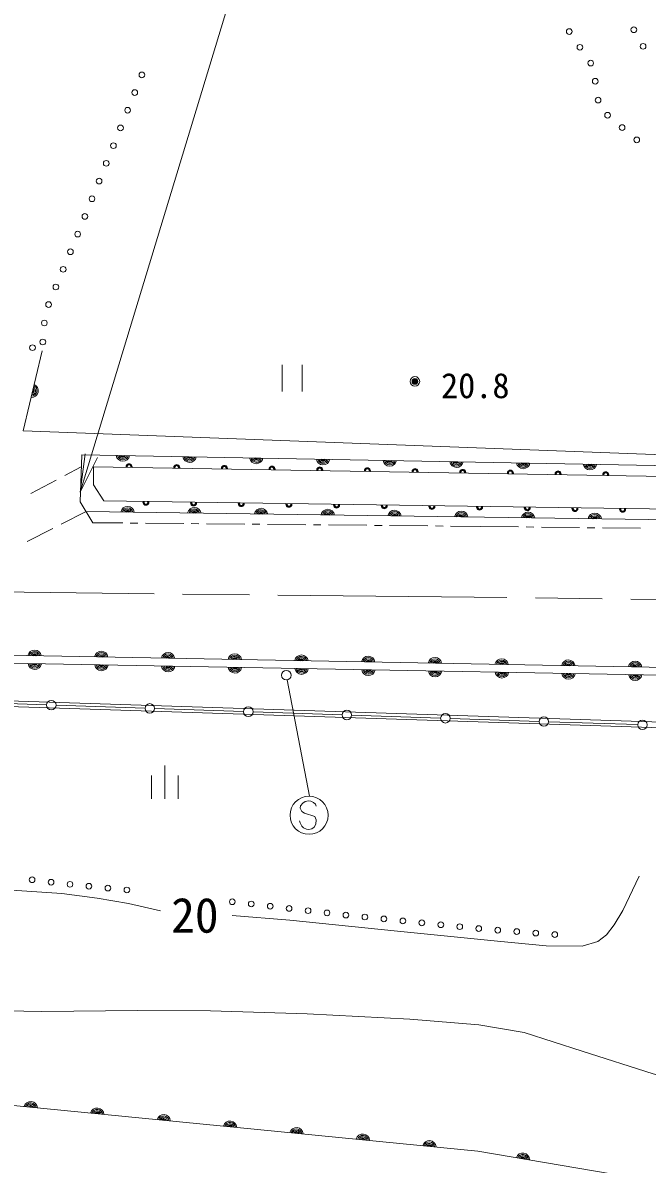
# Model space of a CAD drawing. Units: millimetres, scale not verified. Extents: x 40000 to 680000, y 20000 to 380000.
# Drawn here: x 189986 to 222727, y 254771 to 314612 of the extents above; entities that cross this region are included whole.
import ezdxf
from ezdxf.enums import TextEntityAlignment as Align

# ---------------------------------------------------------------- set-up
doc = ezdxf.new("R2010")
doc.units = ezdxf.units.MM
doc.header["$LTSCALE"] = 1000
doc.header["$PDMODE"] = 32
doc.header["$PDSIZE"] = 500
doc.linetypes.add('CHAIN', pattern=[18.5, 12, -1.5, 3.5, -1.5])
for name, color, linetype, lineweight in [('M-BGD', 7, 'Continuous', 13), ('M-BMK', 2, 'CHAIN', 13), ('M-STR-HTXT', 7, 'Continuous', 13), ('M-STR-STR1', 1, 'Continuous', 13), ('M-STR-STRC', 7, 'Continuous', 13), ('M-WORK', 1, 'Continuous', 13)]:
    doc.layers.add(name, color=color, linetype=linetype, lineweight=lineweight)
doc.styles.add('ＭＳ ゴシック', font='')
doc.styles.get('ＭＳ ゴシック').set_extended_font_data('MS Gothic')

# ---------------------------------------------------------------- blocks, each defined once
blk = doc.blocks.new('open_arrow')
at = {"color": 0, "linetype": 'Continuous', "lineweight": -2}
blk.add_lwpolyline([(7.5, 1.25), (0, 0), (7.5, -1.25)], dxfattribs=at)

msp = doc.modelspace()

# ---------------------------------------------------------------- linework, layer by layer
at = {"layer": 'M-BGD'}
for p, q in [((181219, 279027), (227728, 277510)), ((181229, 279327), (227738, 277809)), ((186562, 279003), (191229, 278848)), ((191728, 278831), (196395, 278675)), ((196895, 278659), (201562, 278503)), ((202061, 278486), (206728, 278331)), ((207228, 278314), (211895, 278159)), ((212394, 278142), (217061, 277986)), ((217561, 277970), (222228, 277814)), ((197428, 273918), (197428, 275668)), ((196728, 273918), (196728, 275143)), ((198128, 273918), (198128, 275143))]:
    msp.add_line(p, q, dxfattribs=at)
for centre in [(191479, 278839), (196645, 278667), (201812, 278495), (206978, 278322), (212145, 278150), (217311, 277978), (222478, 277806)]:
    msp.add_circle(centre, 249, dxfattribs=at)
at = {"layer": 'M-BMK'}
msp.add_lwpolyline([(65578, 288839), (181108, 284839), (184867, 284815), (259476, 283982)], dxfattribs=at)
at = {"layer": 'M-STR-HTXT'}
msp.add_lwpolyline([(193000, 290000), (203000, 323000), (231750, 323000)], dxfattribs=at)
at = {"layer": 'M-STR-STR1'}
for p, q in [((193052, 291334), (192180, 290873)), ((191738, 290640), (190411, 289940)), ((192003, 288325), (193306, 288988)), ((190220, 287418), (191557, 288098))]:
    msp.add_line(p, q, dxfattribs=at)
at = {"layer": 'M-STR-STRC'}
for p, q in [((205024, 274064), (203840, 280163)), ((204539, 273551), (204523, 273437)), ((204668, 273690), (204539, 273551)), ((204799, 273783), (204668, 273690)), ((204965, 273816), (204799, 273783)), ((205081, 273800), (204965, 273816)), ((205225, 273727), (205081, 273800)), ((205335, 273653), (205225, 273727)), ((205369, 273541), (205335, 273653)), ((204523, 273437), (204609, 273255)), ((204609, 273255), (204760, 273182)), ((204760, 273182), (205292, 272993)), ((205292, 272993), (205372, 272821)), ((204526, 272663), (204487, 272773)), ((204610, 272485), (204526, 272663)), ((204713, 272411), (204610, 272485)), ((204859, 272336), (204713, 272411)), ((204979, 272319), (204859, 272336)), ((205147, 272348), (204979, 272319)), ((205272, 272444), (205147, 272348)), ((205343, 272593), (205272, 272444)), ((205372, 272821), (205343, 272593))]:
    msp.add_line(p, q, dxfattribs=at)
for centre, radius in [((203803, 280407), 250), ((204997, 273065), 1000)]:
    msp.add_circle(centre, radius, dxfattribs=at)
at = {"layer": 'M-WORK'}
for p, q in [((190002, 293213), (190996, 297409)), ((203590, 296680), (203590, 295280)), ((204640, 295280), (204640, 296680)), ((192993, 289503), (193073, 291967)), ((193073, 291967), (239380, 291102)), ((193662, 288403), (192993, 289503)), ((194227, 289551), (306146, 287916)), ((306143, 287379), (193306, 288988)), ((193662, 288403), (195222, 288388)), ((195622, 288384), (196022, 288381)), ((196422, 288377), (198422, 288358)), ((198822, 288354), (199221, 288350)), ((199621, 288346), (201621, 288327)), ((202021, 288323), (202421, 288320)), ((202821, 288316), (204821, 288297)), ((205221, 288293), (205621, 288289)), ((206021, 288285), (208021, 288266)), ((208421, 288263), (208821, 288259)), ((209221, 288255), (211221, 288236)), ((211621, 288232), (212021, 288228)), ((212421, 288225), (213981, 288210)), ((213981, 288210), (215985, 288185)), ((216385, 288181), (216785, 288176)), ((217185, 288171), (219185, 288147)), ((219585, 288142), (219985, 288137)), ((220385, 288132), (222385, 288108))]:
    msp.add_line(p, q, dxfattribs=at)
for points in [[(190002, 293213), (229157, 291750), (232580, 294980)], [(193694, 291324), (193693, 290388), (194227, 289551)], [(306153, 289538), (229911, 290718), (193694, 291324)], [(239639, 280518), (188281, 281470), (65433, 285434)], [(65394, 284819), (188307, 281051), (239631, 280108)], [(249628, 249369), (213849, 255456), (111232, 265535), (64824, 271115)], [(200956, 267817), (203986, 267571), (209630, 266982), (214882, 266455), (217434, 266222), (219311, 266197), (220146, 266442), (220587, 266798), (220992, 267314), (221446, 268062), (222305, 269878)], [(186673, 265725), (185532, 266755), (185041, 267338), (184821, 267915), (184821, 268283), (184968, 268590), (185373, 268896), (185937, 269031), (187201, 269142), (188882, 269179), (192023, 268970), (193888, 268712), (195520, 268430), (197201, 268050)], [(187189, 262853), (190981, 262779), (196005, 262835), (199833, 262816), (204895, 262651), (210287, 262375), (213895, 262080), (216269, 261675), (219324, 260700), (223042, 259503), (227735, 258270), (230183, 257737), (232521, 257479), (236294, 257240), (238410, 257092), (241852, 256816), (245018, 256411), (247392, 255841), (249840, 255252), (252269, 254773)]]:
    msp.add_lwpolyline(points, dxfattribs=at)
for centre, radius in [((218639, 314155), 150), ((222026, 314251), 150), ((219202, 313328), 150), ((222512, 313378), 150), ((219765, 312502), 150), ((196229, 311881), 150), ((220004, 311548), 150), ((195856, 310954), 150), ((220154, 310559), 150), ((195482, 310026), 150), ((220649, 309764), 150), ((195108, 309099), 150), ((221413, 309120), 150), ((194734, 308171), 150), ((222178, 308475), 150), ((194361, 307244), 150), ((193987, 306316), 150), ((193613, 305388), 150), ((193239, 304461), 150), ((192862, 303535), 150), ((192481, 302610), 150), ((192100, 301686), 150), ((191719, 300761), 150), ((191338, 299837), 150), ((191114, 298874), 150), ((191034, 297878), 150), ((190494, 297579), 150), ((210548, 295812), 150), ((210548, 295812), 120), ((210548, 295812), 90), ((210548, 295812), 60), ((210548, 295812), 30), ((210548, 295812), 20), ((190474, 269684), 150), ((191466, 269554), 150), ((192459, 269443), 150), ((193454, 269345), 150), ((194450, 269246), 150), ((195445, 269147), 150), ((200971, 268530), 150), ((201964, 268413), 150), ((202958, 268296), 150), ((203951, 268178), 150), ((204944, 268061), 150), ((205937, 267944), 150), ((206930, 267830), 150), ((207925, 267729), 150), ((208920, 267627), 150), ((209915, 267526), 150), ((210910, 267425), 150), ((211905, 267324), 150), ((212899, 267223), 150), ((213894, 267122), 150), ((214891, 267040), 150), ((215888, 266963), 150), ((216885, 266886), 150), ((217882, 266808), 150)]:
    msp.add_circle(centre, radius, dxfattribs=at)
for centre, radius, start, end in [((190447, 295324), 354, 265.47288, 67.87806), ((190447, 295324), 283, 267.69692, 65.65402), ((190447, 295324), 212, 271.44324, 61.90769), ((190447, 295324), 142, 279.15497, 54.19596), ((190447, 295324), 100, 289.47264, 43.8783), ((195231, 291980), 354, 187.72722, 350.1324), ((195231, 291980), 283, 189.95126, 347.90836), ((195231, 291980), 212, 193.69759, 344.16204), ((195231, 291980), 142, 201.40932, 336.45031), ((195231, 291980), 100, 211.72698, 326.13265), ((195556, 291337), 156, 342.78102, 195.30143), ((195556, 291337), 125, 338.55391, 199.52854), ((195556, 291337), 100, 333.09674, 204.9857), ((198055, 291295), 156, 342.78102, 195.30143), ((198730, 291915), 354, 187.72722, 350.1324), ((198730, 291915), 283, 189.95126, 347.90836), ((198730, 291915), 212, 193.69759, 344.16204), ((198730, 291915), 142, 201.40932, 336.45031), ((198730, 291915), 100, 211.72698, 326.13265), ((202230, 291850), 354, 187.72722, 350.1324), ((202230, 291850), 283, 189.95126, 347.90836), ((202230, 291850), 212, 193.69759, 344.16204), ((202230, 291850), 142, 201.40932, 336.45031), ((202230, 291850), 100, 211.72698, 326.13265), ((205729, 291784), 354, 187.72722, 350.1324), ((205729, 291784), 283, 189.95126, 347.90836), ((205729, 291784), 212, 193.69759, 344.16204), ((205729, 291784), 142, 201.40932, 336.45031), ((205729, 291784), 100, 211.72698, 326.13265), ((209228, 291719), 354, 187.72722, 350.1324), ((209228, 291719), 283, 189.95126, 347.90836), ((209228, 291719), 212, 193.69759, 344.16204), ((209228, 291719), 142, 201.40932, 336.45031), ((209228, 291719), 100, 211.72698, 326.13265), ((212728, 291654), 354, 187.72722, 350.1324), ((212728, 291654), 283, 189.95126, 347.90836), ((212728, 291654), 212, 193.69759, 344.16204), ((212728, 291654), 142, 201.40932, 336.45031), ((212728, 291654), 100, 211.72698, 326.13265), ((216227, 291588), 354, 187.72722, 350.1324), ((216227, 291588), 283, 189.95126, 347.90836), ((216227, 291588), 212, 193.69759, 344.16204), ((216227, 291588), 142, 201.40932, 336.45031), ((216227, 291588), 100, 211.72698, 326.13265), ((219727, 291523), 354, 187.72722, 350.1324), ((219727, 291523), 283, 189.95126, 347.90836), ((219727, 291523), 212, 193.69759, 344.16204), ((219727, 291523), 142, 201.40932, 336.45031), ((219727, 291523), 100, 211.72698, 326.13265), ((198055, 291295), 125, 338.55391, 199.52854), ((198055, 291295), 100, 333.09674, 204.9857), ((200555, 291253), 156, 342.78102, 195.30143), ((200555, 291253), 125, 338.55391, 199.52854), ((200555, 291253), 100, 333.09674, 204.9857), ((203055, 291211), 156, 342.78102, 195.30143), ((203055, 291211), 125, 338.55391, 199.52854), ((203055, 291211), 100, 333.09674, 204.9857), ((205554, 291169), 156, 342.78102, 195.30143), ((205554, 291169), 125, 338.55391, 199.52854), ((205554, 291169), 100, 333.09674, 204.9857), ((208054, 291127), 156, 342.78102, 195.30143), ((208054, 291127), 125, 338.55391, 199.52854), ((208054, 291127), 100, 333.09674, 204.9857), ((210554, 291086), 156, 342.78102, 195.30143), ((210554, 291086), 125, 338.55391, 199.52854), ((210554, 291086), 100, 333.09674, 204.9857), ((213053, 291044), 156, 342.78102, 195.30143), ((213053, 291044), 125, 338.55391, 199.52854), ((213053, 291044), 100, 333.09674, 204.9857), ((215553, 291002), 156, 342.78102, 195.30143), ((215553, 291002), 125, 338.55391, 199.52854), ((215553, 291002), 100, 333.09674, 204.9857), ((218053, 290960), 156, 342.78102, 195.30143), ((218053, 290960), 125, 338.55391, 199.52854), ((218053, 290960), 100, 333.09674, 204.9857), ((220552, 290918), 156, 342.78102, 195.30143), ((220552, 290918), 125, 338.55391, 199.52854), ((220552, 290918), 100, 333.09674, 204.9857), ((195480, 288903), 354, 7.98062, 170.3858), ((195480, 288903), 283, 10.20466, 168.16176), ((195480, 288903), 212, 13.95099, 164.41543), ((195480, 288903), 142, 21.66272, 156.7037), ((196441, 289475), 156, 162.90287, 15.42328), ((196441, 289475), 125, 158.67576, 19.65039), ((196441, 289475), 100, 153.2186, 25.10756), ((198979, 288853), 354, 7.98062, 170.3858), ((198979, 288853), 283, 10.20466, 168.16176), ((198979, 288853), 212, 13.95099, 164.41543), ((198941, 289439), 156, 162.90287, 15.42328), ((198941, 289439), 125, 158.67576, 19.65039), ((198941, 289439), 100, 153.2186, 25.10756), ((201441, 289402), 156, 162.90287, 15.42328), ((201441, 289402), 125, 158.67576, 19.65039), ((201441, 289402), 100, 153.2186, 25.10756), ((202479, 288803), 354, 7.98062, 170.3858), ((202479, 288803), 283, 10.20466, 168.16176), ((203940, 289366), 156, 162.90287, 15.42328), ((203940, 289366), 125, 158.67576, 19.65039), ((203940, 289366), 100, 153.2186, 25.10756), ((205979, 288753), 354, 7.98062, 170.3858), ((205979, 288753), 283, 10.20466, 168.16176), ((206440, 289329), 156, 162.90287, 15.42328), ((206440, 289329), 125, 158.67576, 19.65039), ((206440, 289329), 100, 153.2186, 25.10756), ((208940, 289293), 156, 162.90287, 15.42328), ((208940, 289293), 125, 158.67576, 19.65039), ((208940, 289293), 100, 153.2186, 25.10756), ((209478, 288703), 354, 7.98062, 170.3858), ((211440, 289256), 156, 162.90287, 15.42328), ((211440, 289256), 125, 158.67576, 19.65039), ((211440, 289256), 100, 153.2186, 25.10756), ((213939, 289220), 156, 162.90287, 15.42328), ((213939, 289220), 125, 158.67576, 19.65039), ((213939, 289220), 100, 153.2186, 25.10756), ((216439, 289183), 156, 162.90287, 15.42328), ((216439, 289183), 125, 158.67576, 19.65039), ((216439, 289183), 100, 153.2186, 25.10756), ((218939, 289147), 156, 162.90287, 15.42328), ((218939, 289147), 125, 158.67576, 19.65039), ((218939, 289147), 100, 153.2186, 25.10756), ((221439, 289110), 156, 162.90287, 15.42328), ((221439, 289110), 125, 158.67576, 19.65039), ((221439, 289110), 100, 153.2186, 25.10756), ((195480, 288903), 100, 31.98038, 146.38604), ((198979, 288853), 142, 21.66272, 156.7037), ((198979, 288853), 100, 31.98038, 146.38604), ((202479, 288803), 212, 13.95099, 164.41543), ((202479, 288803), 142, 21.66272, 156.7037), ((202479, 288803), 100, 31.98038, 146.38604), ((205979, 288753), 212, 13.95099, 164.41543), ((205979, 288753), 142, 21.66272, 156.7037), ((205979, 288753), 100, 31.98038, 146.38604), ((209478, 288703), 283, 10.20466, 168.16176), ((209478, 288703), 212, 13.95099, 164.41543), ((209478, 288703), 142, 21.66272, 156.7037), ((209478, 288703), 100, 31.98038, 146.38604), ((212978, 288653), 354, 7.98062, 170.3858), ((212978, 288653), 283, 10.20466, 168.16176), ((212978, 288653), 212, 13.95099, 164.41543), ((212978, 288653), 142, 21.66272, 156.7037), ((212978, 288653), 100, 31.98038, 146.38604), ((216478, 288603), 354, 7.98062, 170.3858), ((216478, 288603), 283, 10.20466, 168.16176), ((216478, 288603), 212, 13.95099, 164.41543), ((216478, 288603), 142, 21.66272, 156.7037), ((216478, 288603), 100, 31.98038, 146.38604), ((219977, 288553), 354, 7.98062, 170.3858), ((219977, 288553), 283, 10.20466, 168.16176), ((219977, 288553), 212, 13.95099, 164.41543), ((219977, 288553), 142, 21.66272, 156.7037), ((219977, 288553), 100, 31.98038, 146.38604), ((190600, 281373), 354, 7.73565, 170.14083), ((190600, 281373), 283, 9.95969, 167.91679), ((190600, 281373), 212, 13.70601, 164.17046), ((190600, 281373), 142, 21.41774, 156.45873), ((190600, 281373), 100, 31.73541, 146.14107), ((194099, 281308), 354, 7.73565, 170.14083), ((194099, 281308), 283, 9.95969, 167.91679), ((194099, 281308), 212, 13.70601, 164.17046), ((194099, 281308), 142, 21.41774, 156.45873), ((194099, 281308), 100, 31.73541, 146.14107), ((197598, 281243), 354, 7.73565, 170.14083), ((197598, 281243), 283, 9.95969, 167.91679), ((197598, 281243), 212, 13.70601, 164.17046), ((197598, 281243), 142, 21.41774, 156.45873), ((197598, 281243), 100, 31.73541, 146.14107), ((201098, 281178), 354, 7.73565, 170.14083), ((201098, 281178), 283, 9.95969, 167.91679), ((201098, 281178), 212, 13.70601, 164.17046), ((201098, 281178), 142, 21.41774, 156.45873), ((201098, 281178), 100, 31.73541, 146.14107), ((204597, 281113), 354, 7.73565, 170.14083), ((204597, 281113), 283, 9.95969, 167.91679), ((204597, 281113), 212, 13.70601, 164.17046), ((204597, 281113), 142, 21.41774, 156.45873), ((208097, 281048), 354, 7.73565, 170.14083), ((208097, 281048), 283, 9.95969, 167.91679), ((208097, 281048), 212, 13.70601, 164.17046), ((211596, 280984), 354, 7.73565, 170.14083), ((211596, 280984), 283, 9.95969, 167.91679), ((215095, 280919), 354, 7.73565, 170.14083), ((190610, 281063), 354, 187.74438, 350.14955), ((190610, 281063), 283, 189.96841, 347.92552), ((190610, 281063), 212, 193.71474, 344.17919), ((190610, 281063), 142, 201.42647, 336.46746), ((190610, 281063), 100, 211.74413, 326.1498), ((194109, 280998), 354, 187.74438, 350.14955), ((194109, 280998), 283, 189.96841, 347.92552), ((194109, 280998), 212, 193.71474, 344.17919), ((194109, 280998), 142, 201.42647, 336.46746), ((194109, 280998), 100, 211.74413, 326.1498), ((197609, 280934), 354, 187.74438, 350.14955), ((197609, 280934), 283, 189.96841, 347.92552), ((197609, 280934), 212, 193.71474, 344.17919), ((197609, 280934), 142, 201.42647, 336.46746), ((197609, 280934), 100, 211.74413, 326.1498), ((201108, 280870), 354, 187.74438, 350.14955), ((201108, 280870), 283, 189.96841, 347.92552), ((201108, 280870), 212, 193.71474, 344.17919), ((201108, 280870), 142, 201.42647, 336.46746), ((201108, 280870), 100, 211.74413, 326.1498), ((204608, 280805), 354, 187.74438, 350.14955), ((204608, 280805), 283, 189.96841, 347.92552), ((204608, 280805), 212, 193.71474, 344.17919), ((204608, 280805), 142, 201.42647, 336.46746), ((204597, 281113), 100, 31.73541, 146.14107), ((204608, 280805), 100, 211.74413, 326.1498), ((208107, 280741), 354, 187.74438, 350.14955), ((208107, 280741), 283, 189.96841, 347.92552), ((208107, 280741), 212, 193.71474, 344.17919), ((208097, 281048), 142, 21.41774, 156.45873), ((208107, 280741), 142, 201.42647, 336.46746), ((208097, 281048), 100, 31.73541, 146.14107), ((208107, 280741), 100, 211.74413, 326.1498), ((211596, 280984), 212, 13.70601, 164.17046), ((211596, 280984), 142, 21.41774, 156.45873), ((211596, 280984), 100, 31.73541, 146.14107), ((215095, 280919), 283, 9.95969, 167.91679), ((215095, 280919), 212, 13.70601, 164.17046), ((215095, 280919), 142, 21.41774, 156.45873), ((215095, 280919), 100, 31.73541, 146.14107), ((218595, 280854), 354, 7.73565, 170.14083), ((218595, 280854), 283, 9.95969, 167.91679), ((218595, 280854), 212, 13.70601, 164.17046), ((218595, 280854), 142, 21.41774, 156.45873), ((218595, 280854), 100, 31.73541, 146.14107), ((222094, 280789), 354, 7.73565, 170.14083), ((222094, 280789), 283, 9.95969, 167.91679), ((222094, 280789), 212, 13.70601, 164.17046), ((222094, 280789), 142, 21.41774, 156.45873), ((222094, 280789), 100, 31.73541, 146.14107), ((211607, 280677), 354, 187.74438, 350.14955), ((211607, 280677), 283, 189.96841, 347.92552), ((211607, 280677), 212, 193.71474, 344.17919), ((211607, 280677), 142, 201.42647, 336.46746), ((211607, 280677), 100, 211.74413, 326.1498), ((215106, 280613), 354, 187.74438, 350.14955), ((215106, 280613), 283, 189.96841, 347.92552), ((215106, 280613), 212, 193.71474, 344.17919), ((215106, 280613), 142, 201.42647, 336.46746), ((215106, 280613), 100, 211.74413, 326.1498), ((218605, 280548), 354, 187.74438, 350.14955), ((218605, 280548), 283, 189.96841, 347.92552), ((218605, 280548), 212, 193.71474, 344.17919), ((218605, 280548), 142, 201.42647, 336.46746), ((218605, 280548), 100, 211.74413, 326.1498), ((222105, 280484), 354, 187.74438, 350.14955), ((222105, 280484), 283, 189.96841, 347.92552), ((222105, 280484), 212, 193.71474, 344.17919), ((222105, 280484), 142, 201.42647, 336.46746), ((222105, 280484), 100, 211.74413, 326.1498), ((190401, 257705), 354, 3.18814, 165.59331), ((190401, 257705), 283, 5.41218, 163.36928), ((190401, 257705), 212, 9.1585, 159.62295), ((190401, 257705), 142, 16.87023, 151.91122), ((190401, 257705), 100, 27.18789, 141.59356), ((193884, 257363), 354, 3.18814, 165.59331), ((193884, 257363), 283, 5.41218, 163.36928), ((193884, 257363), 212, 9.1585, 159.62295), ((193884, 257363), 142, 16.87023, 151.91122), ((193884, 257363), 100, 27.18789, 141.59356), ((197367, 257021), 354, 3.18814, 165.59331), ((197367, 257021), 283, 5.41218, 163.36928), ((197367, 257021), 212, 9.1585, 159.62295), ((197367, 257021), 142, 16.87023, 151.91122), ((197367, 257021), 100, 27.18789, 141.59356), ((200851, 256679), 354, 3.18814, 165.59331), ((200851, 256679), 283, 5.41218, 163.36928), ((200851, 256679), 212, 9.1585, 159.62295), ((200851, 256679), 142, 16.87023, 151.91122), ((200851, 256679), 100, 27.18789, 141.59356), ((204334, 256336), 354, 3.18814, 165.59331), ((204334, 256336), 283, 5.41218, 163.36928), ((204334, 256336), 212, 9.1585, 159.62295), ((204334, 256336), 142, 16.87023, 151.91122), ((204334, 256336), 100, 27.18789, 141.59356), ((207817, 255994), 354, 3.18814, 165.59331), ((207817, 255994), 283, 5.41218, 163.36928), ((207817, 255994), 212, 9.1585, 159.62295), ((207817, 255994), 142, 16.87023, 151.91122), ((207817, 255994), 100, 27.18789, 141.59356), ((211300, 255652), 354, 3.18814, 165.59331), ((211300, 255652), 283, 5.41218, 163.36928), ((211300, 255652), 212, 9.1585, 159.62295), ((211300, 255652), 142, 16.87023, 151.91122), ((211300, 255652), 100, 27.18789, 141.59356), ((216202, 255001), 354, 359.14163, 161.54681), ((216202, 255001), 283, 1.36567, 159.32277), ((216202, 255001), 212, 5.112, 155.57644), ((216202, 255001), 142, 12.82373, 147.86472), ((216202, 255001), 100, 23.14139, 137.54705)]:
    msp.add_arc(centre, radius, start, end, dxfattribs=at)
msp.add_point((210548, 295812), dxfattribs=at)

# ---------------------------------------------------------------- block references
at = {"layer": 'M-STR-HTXT', "xscale": 267, "yscale": 267, "rotation": 73.1}
msp.add_blockref('open_arrow', (193000, 290000), dxfattribs=at)

# ---------------------------------------------------------------- texts
at = {"layer": 'M-WORK', "style": 'ＭＳ ゴシック'}
for s, height, p in [('20.8', 1320, (213714, 295592)), ('20', 1833, (199007, 267824))]:
    msp.add_text(s, height=height, dxfattribs=at).set_placement(p, align=Align.MIDDLE_CENTER)

doc.saveas('drawing.dxf')
